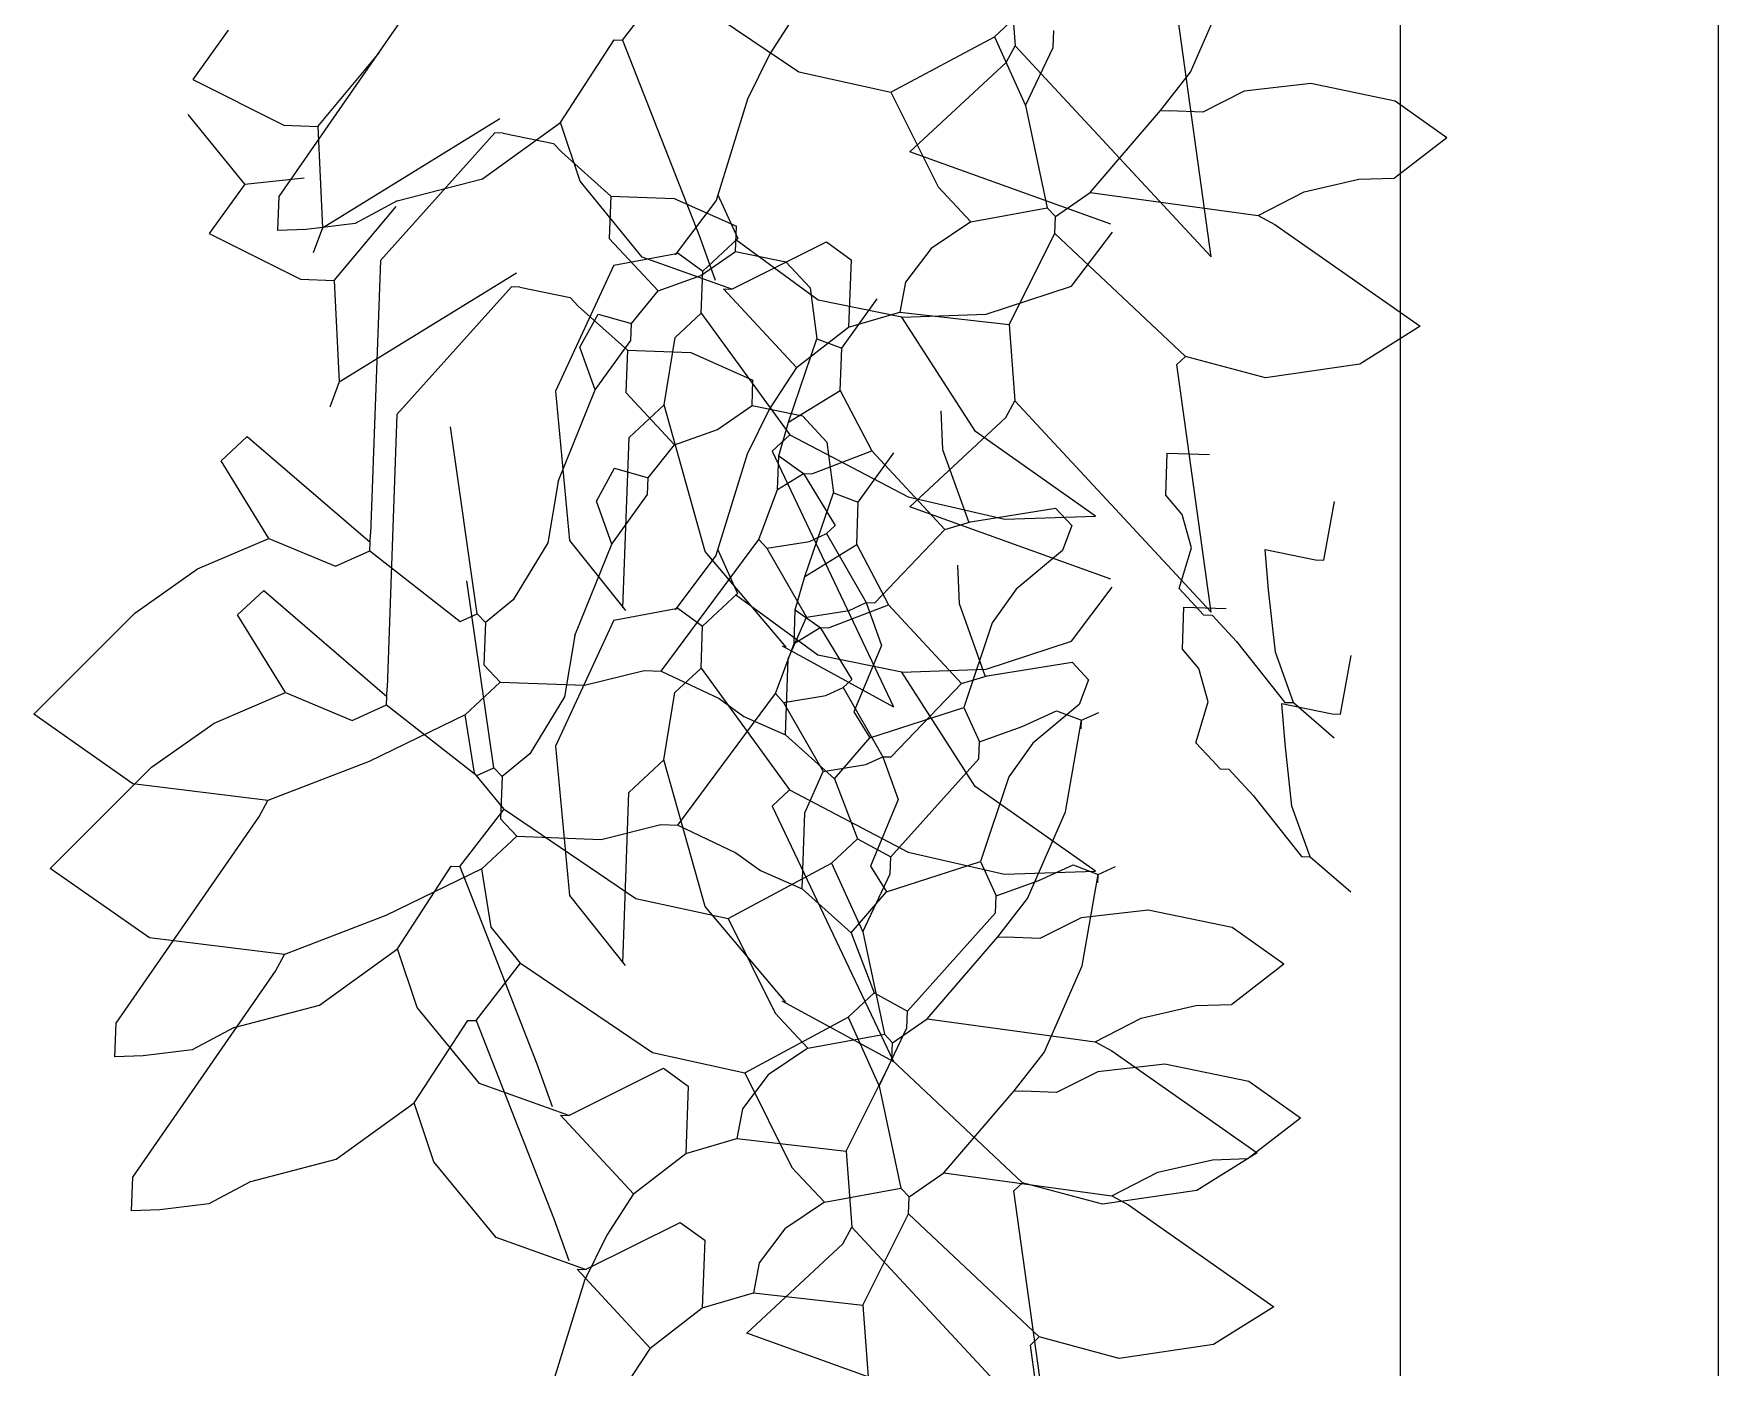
# Model space of a CAD drawing. Header units: millimetres. Extents: x 2667 to 2848, y -1 to 1765.
# Drawn here: x 2814.472 to 2815.001, y 1733.939 to 1734.358 of the extents above; entities that cross this region are included whole.
import ezdxf

# ---------------------------------------------------------------- set-up
doc = ezdxf.new("R2010")
doc.units = ezdxf.units.MM
doc.layers.add('PROIEZIONI', color=145, linetype='Continuous')
doc.layers.add('VERDE_giardino', color=74, linetype='Continuous', lineweight=9)

msp = doc.modelspace()

# ---------------------------------------------------------------- linework, layer by layer
at = {"layer": 'PROIEZIONI'}
for p, q in [((2814.90139, 1744.90356), (2814.90139, 1727.16743)), ((2815.00139, 1744.90356), (2815.00139, 1727.16743)), ((2814.90139, 1736.7425), (2814.90139, 1719.00637)), ((2815.00139, 1736.7425), (2815.00139, 1719.00637))]:
    msp.add_line(p, q, dxfattribs=at)
at = {"layer": 'VERDE_giardino'}
for p, q in [((2814.77865, 1734.37831), (2814.78043, 1734.35436)), ((2814.54919, 1734.30702), (2814.59401, 1734.37172)), ((2814.65713, 1734.35615), (2814.67106, 1734.37422)), ((2814.67106, 1734.37422), (2814.71249, 1734.34617)), ((2814.83555, 1734.34614), (2814.84746, 1734.37336)), ((2814.84208, 1734.28805), (2814.83126, 1734.36578)), ((2814.71181, 1734.36483), (2814.70338, 1734.35186)), ((2814.77393, 1734.3572), (2814.78217, 1734.36486)), ((2814.53325, 1734.3593), (2814.52206, 1734.34378)), ((2814.63761, 1734.33032), (2814.65448, 1734.35624)), ((2814.65448, 1734.35624), (2814.65713, 1734.35615)), ((2814.65713, 1734.35615), (2814.68141, 1734.29423)), ((2814.74145, 1734.33981), (2814.77393, 1734.3572)), ((2814.77393, 1734.3572), (2814.78376, 1734.33561)), ((2814.79239, 1734.35388), (2814.79258, 1734.35917)), ((2814.56133, 1734.32908), (2814.58076, 1734.35226)), ((2814.70338, 1734.35186), (2814.69636, 1734.33765)), ((2814.77759, 1734.34916), (2814.78043, 1734.35436)), ((2814.78043, 1734.35436), (2814.84208, 1734.28805)), ((2814.78376, 1734.33561), (2814.79239, 1734.35388)), ((2814.71249, 1734.34617), (2814.74145, 1734.33981)), ((2814.74737, 1734.32107), (2814.77759, 1734.34916)), ((2814.82616, 1734.33407), (2814.83555, 1734.34614)), ((2814.52206, 1734.34378), (2814.55073, 1734.32947)), ((2814.74145, 1734.33981), (2814.75629, 1734.31008)), ((2814.85243, 1734.34009), (2814.83941, 1734.33358)), ((2814.87341, 1734.3425), (2814.85243, 1734.34009)), ((2814.89981, 1734.337), (2814.87341, 1734.3425)), ((2814.69636, 1734.33765), (2814.68652, 1734.30583)), ((2814.78376, 1734.33561), (2814.79055, 1734.30352)), ((2814.804, 1734.30834), (2814.82616, 1734.33407)), ((2814.82616, 1734.33407), (2814.82881, 1734.33397)), ((2814.83941, 1734.33358), (2814.82881, 1734.33397)), ((2814.91608, 1734.32548), (2814.89981, 1734.337)), ((2814.53846, 1734.3109), (2814.52068, 1734.33278)), ((2814.55073, 1734.32947), (2814.56133, 1734.32908)), ((2814.56133, 1734.32908), (2814.56283, 1734.29718)), ((2814.56283, 1734.29718), (2814.61858, 1734.3315)), ((2814.61309, 1734.31264), (2814.63761, 1734.33032)), ((2814.64376, 1734.31185), (2814.63761, 1734.33032)), ((2814.61699, 1734.32705), (2814.58103, 1734.28696)), ((2814.61964, 1734.32696), (2814.61699, 1734.32705)), ((2814.61964, 1734.32696), (2814.63545, 1734.32373)), ((2814.63545, 1734.32373), (2814.638, 1734.32098)), ((2814.91608, 1734.32548), (2814.89969, 1734.31281)), ((2814.638, 1734.32098), (2814.65342, 1734.30715)), ((2814.81053, 1734.29841), (2814.74737, 1734.32107)), ((2814.53846, 1734.3109), (2814.55711, 1734.31287)), ((2814.58629, 1734.30566), (2814.61309, 1734.31264)), ((2814.88846, 1734.31248), (2814.89969, 1734.31281)), ((2814.53846, 1734.3109), (2814.52728, 1734.29539)), ((2814.66332, 1734.28799), (2814.64376, 1734.31185)), ((2814.68705, 1734.30757), (2814.6933, 1734.29385)), ((2814.75629, 1734.31008), (2814.76651, 1734.29909)), ((2814.7931, 1734.30077), (2814.804, 1734.30834)), ((2814.804, 1734.30834), (2814.8568, 1734.3011)), ((2814.8568, 1734.3011), (2814.87122, 1734.30857)), ((2814.87122, 1734.30857), (2814.88846, 1734.31248)), ((2814.54881, 1734.29641), (2814.54919, 1734.30702)), ((2814.56655, 1734.28069), (2814.58597, 1734.30386)), ((2814.58629, 1734.30566), (2814.57307, 1734.29859)), ((2814.65342, 1734.30715), (2814.65293, 1734.2939)), ((2814.65342, 1734.30715), (2814.67333, 1734.30647)), ((2814.67333, 1734.30647), (2814.69288, 1734.29775)), ((2814.68652, 1734.30583), (2814.67364, 1734.28875)), ((2814.76651, 1734.29909), (2814.79055, 1734.30352)), ((2814.79055, 1734.30352), (2814.7931, 1734.30077)), ((2814.55768, 1734.29671), (2814.54881, 1734.29641)), ((2814.57307, 1734.29859), (2814.55768, 1734.29671)), ((2814.56283, 1734.29718), (2814.55988, 1734.28933)), ((2814.69259, 1734.2898), (2814.69288, 1734.29775)), ((2814.76651, 1734.29909), (2814.75406, 1734.29077)), ((2814.79291, 1734.29547), (2814.7931, 1734.30077)), ((2814.8568, 1734.3011), (2814.86201, 1734.29826)), ((2814.86201, 1734.29826), (2814.90769, 1734.26628)), ((2814.52728, 1734.29539), (2814.55595, 1734.28107)), ((2814.65293, 1734.2939), (2814.66825, 1734.27742)), ((2814.68141, 1734.29423), (2814.68623, 1734.28078)), ((2814.6933, 1734.29385), (2814.68232, 1734.28363)), ((2814.69143, 1734.27794), (2814.72116, 1734.29278)), ((2814.71857, 1734.27444), (2814.6927, 1734.29342)), ((2814.72116, 1734.29278), (2814.72892, 1734.28719)), ((2814.7786, 1734.26681), (2814.79291, 1734.29547)), ((2814.79291, 1734.29547), (2814.83397, 1734.25683)), ((2814.79818, 1734.27886), (2814.81103, 1734.29589)), ((2814.58103, 1734.28696), (2814.5779, 1734.2011)), ((2814.65438, 1734.2855), (2814.67456, 1734.28922)), ((2814.69143, 1734.27794), (2814.66332, 1734.28799)), ((2814.67456, 1734.28922), (2814.68232, 1734.28363)), ((2814.6817, 1734.28224), (2814.69259, 1734.2898)), ((2814.69259, 1734.2898), (2814.70839, 1734.28657)), ((2814.70839, 1734.28657), (2814.71606, 1734.27833)), ((2814.72892, 1734.28719), (2814.72814, 1734.26599)), ((2814.75406, 1734.29077), (2814.74602, 1734.2801)), ((2814.55595, 1734.28107), (2814.56655, 1734.28069)), ((2814.56804, 1734.24879), (2814.62379, 1734.28311)), ((2814.65438, 1734.2855), (2814.63605, 1734.24587)), ((2814.66825, 1734.27742), (2814.6817, 1734.28224)), ((2814.68183, 1734.27038), (2814.68232, 1734.28363)), ((2814.56655, 1734.28069), (2814.56804, 1734.24879)), ((2814.6222, 1734.27866), (2814.58624, 1734.23857)), ((2814.62486, 1734.27856), (2814.6222, 1734.27866)), ((2814.62486, 1734.27856), (2814.64066, 1734.27533)), ((2814.65992, 1734.26711), (2814.66825, 1734.27742)), ((2814.68878, 1734.27804), (2814.71176, 1734.25332)), ((2814.68878, 1734.27804), (2814.69143, 1734.27794)), ((2814.71606, 1734.27833), (2814.71812, 1734.26234)), ((2814.74602, 1734.2801), (2814.74424, 1734.27071)), ((2814.77138, 1734.27011), (2814.79818, 1734.27886)), ((2814.64066, 1734.27533), (2814.64321, 1734.27259)), ((2814.64321, 1734.27259), (2814.65863, 1734.25876)), ((2814.67359, 1734.26272), (2814.68183, 1734.27038)), ((2814.68183, 1734.27038), (2814.70964, 1734.23222)), ((2814.74487, 1734.26913), (2814.71857, 1734.27444)), ((2814.72598, 1734.25939), (2814.73716, 1734.27491)), ((2814.72814, 1734.26599), (2814.74424, 1734.27071)), ((2814.74424, 1734.27071), (2814.7786, 1734.26681)), ((2814.64373, 1734.25974), (2814.64942, 1734.27014)), ((2814.64942, 1734.27014), (2814.65992, 1734.26711)), ((2814.65972, 1734.26181), (2814.65992, 1734.26711)), ((2814.71176, 1734.25332), (2814.72814, 1734.26599)), ((2814.74487, 1734.26913), (2814.77138, 1734.27011)), ((2814.768, 1734.23329), (2814.74487, 1734.26913)), ((2814.7786, 1734.26681), (2814.78038, 1734.24286)), ((2814.90769, 1734.26628), (2814.88872, 1734.25444)), ((2814.64855, 1734.24629), (2814.64373, 1734.25974)), ((2814.64855, 1734.24629), (2814.65972, 1734.26181)), ((2814.67017, 1734.24162), (2814.67359, 1734.26272)), ((2814.70921, 1734.23612), (2814.71812, 1734.26234)), ((2814.71812, 1734.26234), (2814.72598, 1734.25939)), ((2814.65863, 1734.25876), (2814.65815, 1734.2455)), ((2814.65863, 1734.25876), (2814.67854, 1734.25808)), ((2814.67854, 1734.25808), (2814.69809, 1734.24936)), ((2814.72549, 1734.24615), (2814.72598, 1734.25939)), ((2814.83121, 1734.25427), (2814.83397, 1734.25683)), ((2814.85912, 1734.25008), (2814.83397, 1734.25683)), ((2814.88872, 1734.25444), (2814.85912, 1734.25008)), ((2814.69781, 1734.24141), (2814.69809, 1734.24936)), ((2814.71176, 1734.25332), (2814.70333, 1734.24036)), ((2814.84203, 1734.17654), (2814.83121, 1734.25427)), ((2814.56804, 1734.24879), (2814.5651, 1734.24093)), ((2814.63605, 1734.24587), (2814.64046, 1734.19904)), ((2814.63688, 1734.21753), (2814.64855, 1734.24629)), ((2814.65815, 1734.2455), (2814.67347, 1734.22902)), ((2814.70921, 1734.23612), (2814.72549, 1734.24615)), ((2814.72549, 1734.24615), (2814.73542, 1734.2272)), ((2814.58624, 1734.23857), (2814.58312, 1734.1527)), ((2814.65918, 1734.2314), (2814.67017, 1734.24162)), ((2814.68311, 1734.19555), (2814.67017, 1734.24162)), ((2814.68692, 1734.23384), (2814.69781, 1734.24141)), ((2814.70333, 1734.24036), (2814.69631, 1734.22614)), ((2814.69781, 1734.24141), (2814.71361, 1734.23818)), ((2814.7571, 1734.23968), (2814.75768, 1734.22763)), ((2814.77754, 1734.23765), (2814.78038, 1734.24286)), ((2814.78038, 1734.24286), (2814.84203, 1734.17654)), ((2814.61148, 1734.17599), (2814.60301, 1734.23469)), ((2814.67347, 1734.22902), (2814.68692, 1734.23384)), ((2814.70617, 1734.22562), (2814.70921, 1734.23612)), ((2814.71361, 1734.23818), (2814.72127, 1734.22994)), ((2814.74732, 1734.20956), (2814.77754, 1734.23765)), ((2814.80574, 1734.20663), (2814.768, 1734.23329)), ((2814.53097, 1734.22404), (2814.53921, 1734.2317)), ((2814.53921, 1734.2317), (2814.5778, 1734.19845)), ((2814.65723, 1734.17789), (2814.65918, 1734.2314)), ((2814.66513, 1734.21871), (2814.67347, 1734.22902)), ((2814.70964, 1734.23222), (2814.70414, 1734.22711)), ((2814.70964, 1734.23222), (2814.74688, 1734.21267)), ((2814.72127, 1734.22994), (2814.72334, 1734.21394)), ((2814.546, 1734.19961), (2814.53097, 1734.22404)), ((2814.69631, 1734.22614), (2814.68647, 1734.19433)), ((2814.70414, 1734.22711), (2814.74224, 1734.14681)), ((2814.70579, 1734.21502), (2814.70617, 1734.22562)), ((2814.70617, 1734.22562), (2814.71393, 1734.22002)), ((2814.71658, 1734.21993), (2814.73542, 1734.2272)), ((2814.73119, 1734.211), (2814.74238, 1734.22651)), ((2814.73542, 1734.2272), (2814.75841, 1734.20248)), ((2814.75768, 1734.22763), (2814.76587, 1734.20466)), ((2814.82779, 1734.21322), (2814.82827, 1734.22648)), ((2814.82827, 1734.22648), (2814.84153, 1734.226)), ((2814.63688, 1734.21753), (2814.63364, 1734.19824)), ((2814.64894, 1734.21134), (2814.65463, 1734.22175)), ((2814.65463, 1734.22175), (2814.66513, 1734.21871)), ((2814.66494, 1734.21341), (2814.66513, 1734.21871)), ((2814.70579, 1734.21502), (2814.71393, 1734.22002)), ((2814.71393, 1734.22002), (2814.72395, 1734.20374)), ((2814.71393, 1734.22002), (2814.71658, 1734.21993)), ((2814.65376, 1734.1979), (2814.66494, 1734.21341)), ((2814.6999, 1734.19931), (2814.70579, 1734.21502)), ((2814.71442, 1734.18772), (2814.72334, 1734.21394)), ((2814.72334, 1734.21394), (2814.73119, 1734.211)), ((2814.74688, 1734.21267), (2814.77719, 1734.20573)), ((2814.83292, 1734.20721), (2814.82779, 1734.21322)), ((2814.65376, 1734.1979), (2814.64894, 1734.21134)), ((2814.73071, 1734.19775), (2814.73119, 1734.211)), ((2814.81048, 1734.1869), (2814.74732, 1734.20956)), ((2814.76646, 1734.20485), (2814.79315, 1734.20918)), ((2814.79315, 1734.20918), (2814.79826, 1734.20369)), ((2814.83586, 1734.19667), (2814.83292, 1734.20721)), ((2814.87747, 1734.19284), (2814.8808, 1734.21129)), ((2814.72395, 1734.20374), (2814.72121, 1734.20119)), ((2814.73633, 1734.1794), (2814.75841, 1734.20248)), ((2814.75841, 1734.20248), (2814.76646, 1734.20485)), ((2814.77719, 1734.20573), (2814.80574, 1734.20663)), ((2814.79826, 1734.20369), (2814.79531, 1734.19583)), ((2814.52355, 1734.19007), (2814.546, 1734.19961)), ((2814.546, 1734.19961), (2814.56692, 1734.19089)), ((2814.57771, 1734.1958), (2814.5778, 1734.19845)), ((2814.5778, 1734.19845), (2814.5779, 1734.2011)), ((2814.63364, 1734.19824), (2814.62277, 1734.18036)), ((2814.64046, 1734.19904), (2814.65799, 1734.17702)), ((2814.64209, 1734.16913), (2814.65376, 1734.1979)), ((2814.66921, 1734.15796), (2814.6999, 1734.19931)), ((2814.6999, 1734.19931), (2814.70246, 1734.19656)), ((2814.70246, 1734.19656), (2814.71581, 1734.19873)), ((2814.70246, 1734.19656), (2814.71494, 1734.17488)), ((2814.71442, 1734.18772), (2814.73071, 1734.19775)), ((2814.71581, 1734.19873), (2814.72121, 1734.20119)), ((2814.72121, 1734.20119), (2814.73369, 1734.1795)), ((2814.73071, 1734.19775), (2814.74064, 1734.17881)), ((2814.83203, 1734.18388), (2814.83586, 1734.19667)), ((2814.85901, 1734.19616), (2814.87482, 1734.19294)), ((2814.86008, 1734.18355), (2814.85901, 1734.19616)), ((2814.56692, 1734.19089), (2814.57771, 1734.1958)), ((2814.57771, 1734.1958), (2814.60609, 1734.17354)), ((2814.68647, 1734.19433), (2814.67359, 1734.17725)), ((2814.70849, 1734.16545), (2814.68311, 1734.19555)), ((2814.687, 1734.19607), (2814.69325, 1734.18234)), ((2814.76232, 1734.19129), (2814.76289, 1734.17923)), ((2814.79531, 1734.19583), (2814.78077, 1734.18372)), ((2814.87482, 1734.19294), (2814.87747, 1734.19284)), ((2814.50389, 1734.17616), (2814.52355, 1734.19007)), ((2814.6167, 1734.1276), (2814.60822, 1734.18629)), ((2814.71139, 1734.17722), (2814.71442, 1734.18772)), ((2814.53618, 1734.17565), (2814.54443, 1734.18331)), ((2814.54443, 1734.18331), (2814.58302, 1734.15005)), ((2814.62277, 1734.18036), (2814.61404, 1734.17325)), ((2814.69325, 1734.18234), (2814.68227, 1734.17212)), ((2814.71851, 1734.16294), (2814.69265, 1734.18191)), ((2814.78077, 1734.18372), (2814.77326, 1734.17311)), ((2814.79813, 1734.16735), (2814.81098, 1734.18438)), ((2814.83714, 1734.17839), (2814.83203, 1734.18388)), ((2814.86222, 1734.16398), (2814.86008, 1734.18355)), ((2814.4721, 1734.14442), (2814.50389, 1734.17616)), ((2814.55122, 1734.15121), (2814.53618, 1734.17565)), ((2814.60609, 1734.17354), (2814.61148, 1734.17599)), ((2814.61148, 1734.17599), (2814.61404, 1734.17325)), ((2814.65433, 1734.17399), (2814.67451, 1734.17772)), ((2814.67451, 1734.17772), (2814.68227, 1734.17212)), ((2814.711, 1734.16662), (2814.71139, 1734.17722)), ((2814.71139, 1734.17722), (2814.71915, 1734.17163)), ((2814.71494, 1734.17488), (2814.72829, 1734.17704)), ((2814.72179, 1734.17153), (2814.74064, 1734.17881)), ((2814.72829, 1734.17704), (2814.73369, 1734.1795)), ((2814.73369, 1734.1795), (2814.7385, 1734.16606)), ((2814.73369, 1734.1795), (2814.73633, 1734.1794)), ((2814.74064, 1734.17881), (2814.76362, 1734.15409)), ((2814.76289, 1734.17923), (2814.77108, 1734.15627)), ((2814.83301, 1734.16483), (2814.83349, 1734.17808)), ((2814.83349, 1734.17808), (2814.84674, 1734.1776)), ((2814.83714, 1734.17839), (2814.83969, 1734.17564)), ((2814.83969, 1734.17564), (2814.84234, 1734.17554)), ((2814.84234, 1734.17554), (2814.85, 1734.1673)), ((2814.61404, 1734.17325), (2814.61356, 1734.15999)), ((2814.65433, 1734.17399), (2814.636, 1734.13437)), ((2814.68178, 1734.15888), (2814.68227, 1734.17212)), ((2814.70916, 1734.16182), (2814.71494, 1734.17488)), ((2814.711, 1734.16662), (2814.71915, 1734.17163)), ((2814.71915, 1734.17163), (2814.72917, 1734.15534)), ((2814.71915, 1734.17163), (2814.72179, 1734.17153)), ((2814.77326, 1734.17311), (2814.76433, 1734.14654)), ((2814.64209, 1734.16913), (2814.63885, 1734.14985)), ((2814.70512, 1734.15092), (2814.711, 1734.16662)), ((2814.70722, 1734.16596), (2814.74224, 1734.14681)), ((2814.7385, 1734.16606), (2814.72978, 1734.14514)), ((2814.77133, 1734.1586), (2814.79813, 1734.16735)), ((2814.83814, 1734.15881), (2814.83301, 1734.16483)), ((2814.85, 1734.1673), (2814.86523, 1734.14817)), ((2814.61356, 1734.15999), (2814.61866, 1734.1545)), ((2814.70829, 1734.13797), (2814.70916, 1734.16182)), ((2814.74481, 1734.15762), (2814.71851, 1734.16294)), ((2814.77167, 1734.15645), (2814.79836, 1734.16078)), ((2814.79836, 1734.16078), (2814.80347, 1734.15529)), ((2814.86788, 1734.14807), (2814.86222, 1734.16398)), ((2814.88269, 1734.14445), (2814.88601, 1734.1629)), ((2814.60768, 1734.14428), (2814.61866, 1734.1545)), ((2814.61866, 1734.1545), (2814.64517, 1734.15354)), ((2814.64517, 1734.15354), (2814.66391, 1734.15816)), ((2814.66391, 1734.15816), (2814.66921, 1734.15796)), ((2814.66921, 1734.15796), (2814.68747, 1734.14934)), ((2814.67354, 1734.15122), (2814.68178, 1734.15888)), ((2814.68178, 1734.15888), (2814.70959, 1734.12071)), ((2814.72917, 1734.15534), (2814.72642, 1734.15279)), ((2814.74155, 1734.13101), (2814.76362, 1734.15409)), ((2814.74481, 1734.15762), (2814.77133, 1734.1586)), ((2814.76795, 1734.12178), (2814.74481, 1734.15762)), ((2814.76362, 1734.15409), (2814.77167, 1734.15645)), ((2814.80347, 1734.15529), (2814.80053, 1734.14744)), ((2814.84108, 1734.14828), (2814.83814, 1734.15881)), ((2814.52876, 1734.14167), (2814.55122, 1734.15121)), ((2814.55122, 1734.15121), (2814.57213, 1734.14249)), ((2814.58292, 1734.14741), (2814.58302, 1734.15005)), ((2814.58302, 1734.15005), (2814.58312, 1734.1527)), ((2814.63885, 1734.14985), (2814.62799, 1734.13196)), ((2814.67012, 1734.13011), (2814.67354, 1734.15122)), ((2814.67443, 1734.10957), (2814.70512, 1734.15092)), ((2814.68747, 1734.14934), (2814.69523, 1734.14375)), ((2814.70512, 1734.15092), (2814.70768, 1734.14816)), ((2814.70768, 1734.14816), (2814.72102, 1734.15034)), ((2814.72102, 1734.15034), (2814.72642, 1734.15279)), ((2814.72642, 1734.15279), (2814.7389, 1734.1311)), ((2814.50322, 1734.12257), (2814.4721, 1734.14442)), ((2814.57213, 1734.14249), (2814.58292, 1734.14741)), ((2814.60768, 1734.14428), (2814.57752, 1734.12961)), ((2814.58292, 1734.14741), (2814.61131, 1734.12514)), ((2814.61058, 1734.12597), (2814.60768, 1734.14428)), ((2814.69523, 1734.14375), (2814.70829, 1734.13797)), ((2814.70768, 1734.14816), (2814.72015, 1734.12648)), ((2814.72978, 1734.14514), (2814.73479, 1734.137)), ((2814.73479, 1734.137), (2814.76433, 1734.14654)), ((2814.76433, 1734.14654), (2814.76924, 1734.13575)), ((2814.78269, 1734.14057), (2814.79348, 1734.14547)), ((2814.80053, 1734.14744), (2814.78599, 1734.13532)), ((2814.79348, 1734.14547), (2814.80133, 1734.14254)), ((2814.80133, 1734.14254), (2814.80673, 1734.14499)), ((2814.83725, 1734.13548), (2814.84108, 1734.14828)), ((2814.86423, 1734.14777), (2814.88003, 1734.14454)), ((2814.8653, 1734.13516), (2814.86423, 1734.14777)), ((2814.86523, 1734.14817), (2814.86788, 1734.14807)), ((2814.86788, 1734.14807), (2814.88074, 1734.13699)), ((2814.88003, 1734.14454), (2814.88269, 1734.14445)), ((2814.50911, 1734.12777), (2814.52876, 1734.14167)), ((2814.70829, 1734.13797), (2814.72371, 1734.12413)), ((2814.76924, 1734.13575), (2814.78269, 1734.14057)), ((2814.79627, 1734.11379), (2814.80133, 1734.14254)), ((2814.80124, 1734.13989), (2814.80133, 1734.14254)), ((2814.636, 1734.13437), (2814.64041, 1734.08754)), ((2814.72371, 1734.12413), (2814.73479, 1734.137)), ((2814.76905, 1734.13044), (2814.76924, 1734.13575)), ((2814.78599, 1734.13532), (2814.77848, 1734.12472)), ((2814.84236, 1734.12999), (2814.83725, 1734.13548)), ((2814.86743, 1734.11558), (2814.8653, 1734.13516)), ((2814.47731, 1734.09602), (2814.50911, 1734.12777)), ((2814.57752, 1734.12961), (2814.54566, 1734.11736)), ((2814.61131, 1734.12514), (2814.6167, 1734.1276)), ((2814.6167, 1734.1276), (2814.61926, 1734.12485)), ((2814.62799, 1734.13196), (2814.61926, 1734.12485)), ((2814.65913, 1734.1199), (2814.67012, 1734.13011)), ((2814.68306, 1734.08404), (2814.67012, 1734.13011)), ((2814.72015, 1734.12648), (2814.7335, 1734.12865)), ((2814.7335, 1734.12865), (2814.7389, 1734.1311)), ((2814.7389, 1734.1311), (2814.74371, 1734.11766)), ((2814.7389, 1734.1311), (2814.74155, 1734.13101)), ((2814.74139, 1734.09961), (2814.76905, 1734.13044)), ((2814.84236, 1734.12999), (2814.84491, 1734.12724)), ((2814.54566, 1734.11736), (2814.50322, 1734.12257)), ((2814.61987, 1734.11465), (2814.61058, 1734.12597)), ((2814.61926, 1734.12485), (2814.61877, 1734.1116)), ((2814.71437, 1734.11342), (2814.72015, 1734.12648)), ((2814.72371, 1734.12413), (2814.73098, 1734.10529)), ((2814.77848, 1734.12472), (2814.76955, 1734.09814)), ((2814.84491, 1734.12724), (2814.84756, 1734.12714)), ((2814.84756, 1734.12714), (2814.85522, 1734.1189)), ((2814.54281, 1734.11215), (2814.54566, 1734.11736)), ((2814.65718, 1734.06638), (2814.65913, 1734.1199)), ((2814.70959, 1734.12071), (2814.70409, 1734.1156)), ((2814.70959, 1734.12071), (2814.74683, 1734.10116)), ((2814.74371, 1734.11766), (2814.73499, 1734.09675)), ((2814.80569, 1734.09513), (2814.76795, 1734.12178)), ((2814.85522, 1734.1189), (2814.87044, 1734.09978)), ((2814.498, 1734.04745), (2814.54281, 1734.11215)), ((2814.60594, 1734.09658), (2814.61987, 1734.11465)), ((2814.61877, 1734.1116), (2814.62388, 1734.10611)), ((2814.61987, 1734.11465), (2814.6613, 1734.0866)), ((2814.70409, 1734.1156), (2814.74219, 1734.03531)), ((2814.71351, 1734.08957), (2814.71437, 1734.11342)), ((2814.78436, 1734.08657), (2814.79627, 1734.11379)), ((2814.8731, 1734.09968), (2814.86743, 1734.11558)), ((2814.65038, 1734.10514), (2814.66912, 1734.10976)), ((2814.66912, 1734.10976), (2814.67443, 1734.10957)), ((2814.67443, 1734.10957), (2814.69269, 1734.10094)), ((2814.61289, 1734.09589), (2814.62388, 1734.10611)), ((2814.62388, 1734.10611), (2814.65038, 1734.10514)), ((2814.69269, 1734.10094), (2814.70044, 1734.09536)), ((2814.72274, 1734.09763), (2814.73098, 1734.10529)), ((2814.73098, 1734.10529), (2814.74139, 1734.09961)), ((2814.74683, 1734.10116), (2814.77714, 1734.09422)), ((2814.50843, 1734.07417), (2814.47731, 1734.09602)), ((2814.61289, 1734.09589), (2814.58273, 1734.08121)), ((2814.58642, 1734.07076), (2814.60329, 1734.09668)), ((2814.60329, 1734.09668), (2814.60594, 1734.09658)), ((2814.60594, 1734.09658), (2814.63022, 1734.03466)), ((2814.61579, 1734.07757), (2814.61289, 1734.09589)), ((2814.69026, 1734.08024), (2814.72274, 1734.09763)), ((2814.72274, 1734.09763), (2814.73257, 1734.07604)), ((2814.73499, 1734.09675), (2814.74, 1734.08861)), ((2814.74, 1734.08861), (2814.76955, 1734.09814)), ((2814.74119, 1734.09431), (2814.74139, 1734.09961)), ((2814.76955, 1734.09814), (2814.77446, 1734.08735)), ((2814.7879, 1734.09217), (2814.79869, 1734.09708)), ((2814.79869, 1734.09708), (2814.80655, 1734.09414)), ((2814.80655, 1734.09414), (2814.81195, 1734.0966)), ((2814.87044, 1734.09978), (2814.8731, 1734.09968)), ((2814.8731, 1734.09968), (2814.88596, 1734.0886)), ((2814.70044, 1734.09536), (2814.71351, 1734.08957)), ((2814.73257, 1734.07604), (2814.74119, 1734.09431)), ((2814.77446, 1734.08735), (2814.7879, 1734.09217)), ((2814.77714, 1734.09422), (2814.80569, 1734.09513)), ((2814.80149, 1734.0654), (2814.80655, 1734.09414)), ((2814.80645, 1734.0915), (2814.80655, 1734.09414)), ((2814.64041, 1734.08754), (2814.65794, 1734.06551)), ((2814.6613, 1734.0866), (2814.69026, 1734.08024)), ((2814.71351, 1734.08957), (2814.72892, 1734.07574)), ((2814.72892, 1734.07574), (2814.74, 1734.08861)), ((2814.77426, 1734.08205), (2814.77446, 1734.08735)), ((2814.77497, 1734.0745), (2814.78436, 1734.08657)), ((2814.58273, 1734.08121), (2814.55087, 1734.06896)), ((2814.70844, 1734.05395), (2814.68306, 1734.08404)), ((2814.69026, 1734.08024), (2814.7051, 1734.05051)), ((2814.7466, 1734.05121), (2814.77426, 1734.08205)), ((2814.80124, 1734.08052), (2814.78822, 1734.07402)), ((2814.82222, 1734.08293), (2814.80124, 1734.08052)), ((2814.84862, 1734.07743), (2814.82222, 1734.08293)), ((2814.62508, 1734.06626), (2814.61579, 1734.07757)), ((2814.72892, 1734.07574), (2814.7362, 1734.0569)), ((2814.73257, 1734.07604), (2814.73936, 1734.04395)), ((2814.75281, 1734.04877), (2814.77497, 1734.0745)), ((2814.77497, 1734.0745), (2814.77762, 1734.0744)), ((2814.78822, 1734.07402), (2814.77762, 1734.0744)), ((2814.86489, 1734.06592), (2814.84862, 1734.07743)), ((2814.55087, 1734.06896), (2814.50843, 1734.07417)), ((2814.56189, 1734.05308), (2814.58642, 1734.07076)), ((2814.59257, 1734.05229), (2814.58642, 1734.07076)), ((2814.54803, 1734.06376), (2814.55087, 1734.06896)), ((2814.61115, 1734.04819), (2814.62508, 1734.06626)), ((2814.62508, 1734.06626), (2814.66652, 1734.03821)), ((2814.78957, 1734.03818), (2814.80149, 1734.0654)), ((2814.86489, 1734.06592), (2814.8485, 1734.05325)), ((2814.50322, 1733.99905), (2814.54803, 1734.06376)), ((2814.70717, 1734.05446), (2814.74219, 1734.03531)), ((2814.72796, 1734.04924), (2814.7362, 1734.0569)), ((2814.7362, 1734.0569), (2814.7466, 1734.05121)), ((2814.83727, 1734.05291), (2814.8485, 1734.05325)), ((2814.5351, 1734.04609), (2814.56189, 1734.05308)), ((2814.59164, 1734.02236), (2814.6085, 1734.04828)), ((2814.61213, 1734.02842), (2814.59257, 1734.05229)), ((2814.6085, 1734.04828), (2814.61115, 1734.04819)), ((2814.61115, 1734.04819), (2814.63543, 1733.98627)), ((2814.69548, 1734.03185), (2814.72796, 1734.04924)), ((2814.7051, 1734.05051), (2814.71531, 1734.03952)), ((2814.72796, 1734.04924), (2814.73778, 1734.02765)), ((2814.74191, 1734.04121), (2814.75281, 1734.04877)), ((2814.74641, 1734.04592), (2814.7466, 1734.05121)), ((2814.75281, 1734.04877), (2814.80561, 1734.04154)), ((2814.80561, 1734.04154), (2814.82003, 1734.04901)), ((2814.82003, 1734.04901), (2814.83727, 1734.05291)), ((2814.49762, 1734.03684), (2814.498, 1734.04745)), ((2814.5351, 1734.04609), (2814.52188, 1734.03902)), ((2814.71531, 1734.03952), (2814.73936, 1734.04395)), ((2814.73778, 1734.02765), (2814.74641, 1734.04592)), ((2814.73936, 1734.04395), (2814.74191, 1734.04121)), ((2814.52188, 1734.03902), (2814.50649, 1734.03714)), ((2814.66652, 1734.03821), (2814.69548, 1734.03185)), ((2814.71531, 1734.03952), (2814.70287, 1734.03121)), ((2814.74172, 1734.0359), (2814.74191, 1734.04121)), ((2814.78018, 1734.0261), (2814.78957, 1734.03818)), ((2814.80561, 1734.04154), (2814.81082, 1734.0387)), ((2814.81082, 1734.0387), (2814.8565, 1734.00672)), ((2814.50649, 1734.03714), (2814.49762, 1734.03684)), ((2814.63022, 1734.03466), (2814.63504, 1734.02122)), ((2814.64024, 1734.01838), (2814.66997, 1734.03322)), ((2814.66997, 1734.03322), (2814.67773, 1734.02762)), ((2814.72741, 1734.00724), (2814.74172, 1734.0359)), ((2814.74172, 1734.0359), (2814.78277, 1733.99726)), ((2814.80645, 1734.03213), (2814.79344, 1734.02562)), ((2814.82744, 1734.03453), (2814.80645, 1734.03213)), ((2814.85383, 1734.02904), (2814.82744, 1734.03453)), ((2814.64024, 1734.01838), (2814.61213, 1734.02842)), ((2814.67773, 1734.02762), (2814.67695, 1734.00642)), ((2814.70287, 1734.03121), (2814.69482, 1734.02053)), ((2814.69548, 1734.03185), (2814.71032, 1734.00211)), ((2814.73778, 1734.02765), (2814.74458, 1733.99556)), ((2814.8701, 1734.01752), (2814.85383, 1734.02904)), ((2814.56711, 1734.00468), (2814.59164, 1734.02236)), ((2814.59779, 1734.00389), (2814.59164, 1734.02236)), ((2814.75802, 1734.00038), (2814.78018, 1734.0261)), ((2814.78018, 1734.0261), (2814.78284, 1734.02601)), ((2814.79344, 1734.02562), (2814.78284, 1734.02601)), ((2814.63759, 1734.01847), (2814.66057, 1733.99375)), ((2814.63759, 1734.01847), (2814.64024, 1734.01838)), ((2814.69482, 1734.02053), (2814.69305, 1734.01114)), ((2814.8701, 1734.01752), (2814.85372, 1734.00485)), ((2814.67695, 1734.00642), (2814.69305, 1734.01114)), ((2814.69305, 1734.01114), (2814.72741, 1734.00724)), ((2814.66057, 1733.99375), (2814.67695, 1734.00642)), ((2814.72741, 1734.00724), (2814.72919, 1733.98329)), ((2814.8565, 1734.00672), (2814.83753, 1733.99488)), ((2814.54031, 1733.9977), (2814.56711, 1734.00468)), ((2814.61735, 1733.98003), (2814.59779, 1734.00389)), ((2814.71032, 1734.00211), (2814.72053, 1733.99113)), ((2814.74713, 1733.99281), (2814.75802, 1734.00038)), ((2814.75802, 1734.00038), (2814.81083, 1733.99314)), ((2814.81083, 1733.99314), (2814.82525, 1734.00061)), ((2814.82525, 1734.00061), (2814.84249, 1734.00452)), ((2814.84249, 1734.00452), (2814.85372, 1734.00485)), ((2814.50283, 1733.98845), (2814.50322, 1733.99905)), ((2814.54031, 1733.9977), (2814.52709, 1733.99063)), ((2814.72053, 1733.99113), (2814.74458, 1733.99556)), ((2814.74458, 1733.99556), (2814.74713, 1733.99281)), ((2814.78002, 1733.9947), (2814.78277, 1733.99726)), ((2814.80793, 1733.99051), (2814.78277, 1733.99726)), ((2814.52709, 1733.99063), (2814.5117, 1733.98875)), ((2814.66057, 1733.99375), (2814.65214, 1733.98079)), ((2814.72053, 1733.99113), (2814.70809, 1733.98281)), ((2814.74693, 1733.98751), (2814.74713, 1733.99281)), ((2814.79084, 1733.91698), (2814.78002, 1733.9947)), ((2814.83753, 1733.99488), (2814.80793, 1733.99051)), ((2814.81083, 1733.99314), (2814.81603, 1733.9903)), ((2814.81603, 1733.9903), (2814.86172, 1733.95832)), ((2814.5117, 1733.98875), (2814.50283, 1733.98845)), ((2814.63543, 1733.98627), (2814.64025, 1733.97282)), ((2814.64546, 1733.96998), (2814.67518, 1733.98482)), ((2814.67518, 1733.98482), (2814.68294, 1733.97923)), ((2814.73263, 1733.95884), (2814.74693, 1733.98751)), ((2814.74693, 1733.98751), (2814.78799, 1733.94887)), ((2814.64546, 1733.96998), (2814.61735, 1733.98003)), ((2814.65214, 1733.98079), (2814.64512, 1733.96657)), ((2814.68294, 1733.97923), (2814.68217, 1733.95802)), ((2814.70809, 1733.98281), (2814.70004, 1733.97214)), ((2814.72635, 1733.97808), (2814.72919, 1733.98329)), ((2814.72919, 1733.98329), (2814.79084, 1733.91698)), ((2814.69613, 1733.94999), (2814.72635, 1733.97808)), ((2814.6428, 1733.97008), (2814.66579, 1733.94536)), ((2814.6428, 1733.97008), (2814.64546, 1733.96998)), ((2814.70004, 1733.97214), (2814.69826, 1733.96275)), ((2814.64512, 1733.96657), (2814.63528, 1733.93476)), ((2814.66579, 1733.94536), (2814.68217, 1733.95802)), ((2814.68217, 1733.95802), (2814.69826, 1733.96275)), ((2814.69826, 1733.96275), (2814.73263, 1733.95884)), ((2814.73263, 1733.95884), (2814.7344, 1733.9349)), ((2814.86172, 1733.95832), (2814.84275, 1733.94648)), ((2814.75929, 1733.92733), (2814.69613, 1733.94999)), ((2814.78524, 1733.94631), (2814.78799, 1733.94887)), ((2814.81314, 1733.94212), (2814.78799, 1733.94887)), ((2814.66579, 1733.94536), (2814.65735, 1733.93239)), ((2814.79605, 1733.86858), (2814.78524, 1733.94631)), ((2814.84275, 1733.94648), (2814.81314, 1733.94212))]:
    msp.add_line(p, q, dxfattribs=at)
for centre, start, end in [((2814.58103, 1734.28696), 137.7572, 177.5602), ((2814.65438, 1734.2855), 100.7175, 155.4465), ((2814.58625, 1734.23857), 137.7572, 177.5602), ((2814.65433, 1734.17399), 100.7175, 155.4465)]:
    msp.add_arc(centre, 0.000000331, start, end, dxfattribs=at)

doc.saveas('drawing.dxf')
